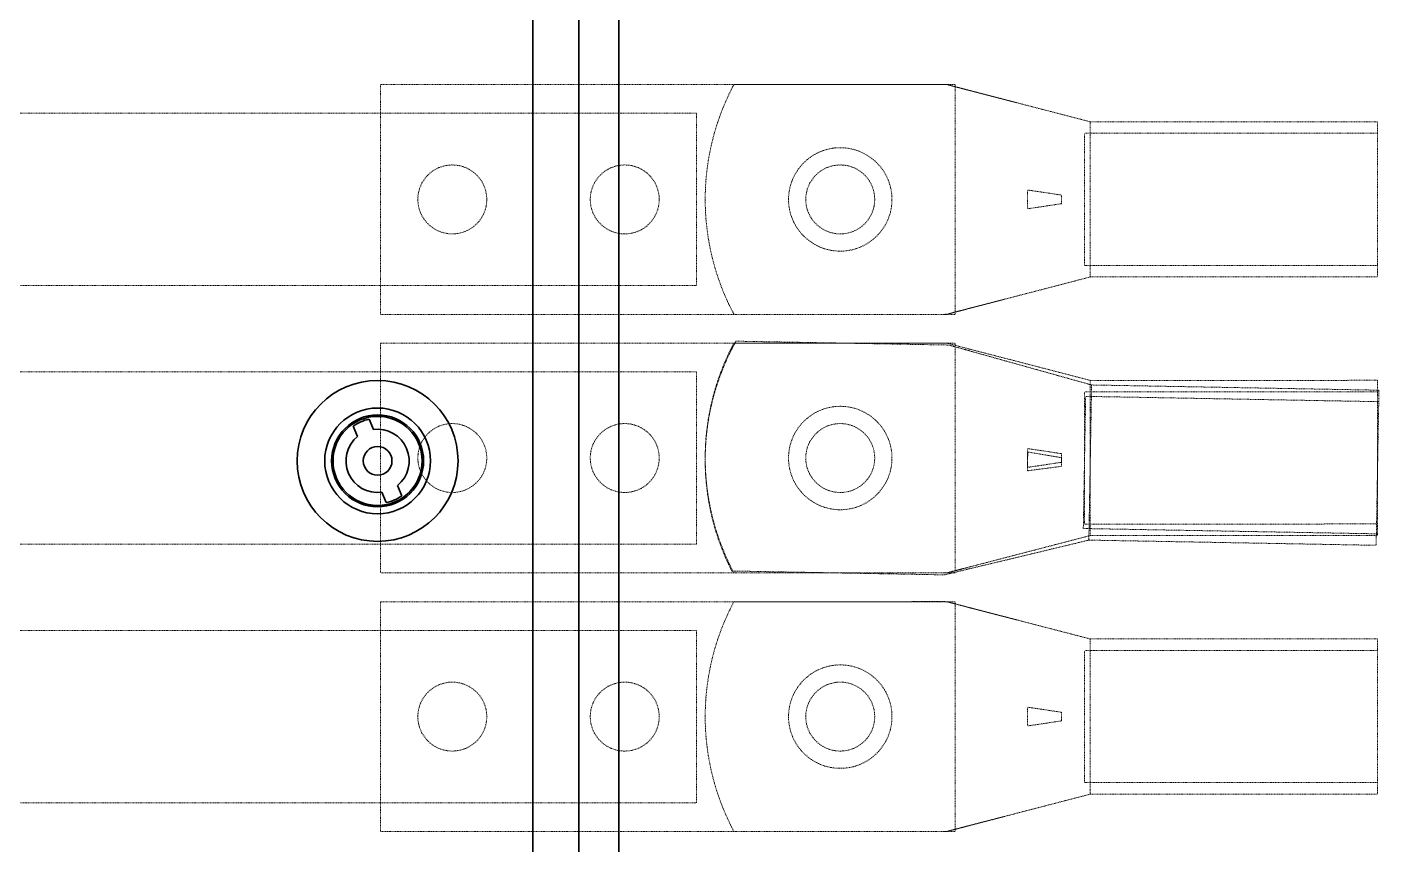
# Model space of a CAD drawing. Header units: millimetres. Extents: x -116965 to 323937, y 291661 to 566926.
# Drawn here: x -12952.1 to -12716.8, y 314593.7 to 314736 of the extents above; entities that cross this region are included whole.
import ezdxf

# ---------------------------------------------------------------- set-up
doc = ezdxf.new("R2010")
doc.units = ezdxf.units.MM
doc.linetypes.add('DASHED', pattern=[0.75, 0.5, -0.25])
doc.layers.get('0').update_dxf_attribs({"lineweight": 18})
for name, color, linetype, lineweight in [('Hidden Edges(Schneider)', 7, 'DASHED', 18), ('Sketch Geometry(Schneider)', 7, 'Continuous', 35), ('Visible Edges(Schneider)', 7, 'Continuous', 35)]:
    doc.layers.add(name, color=color, linetype=linetype, lineweight=lineweight)

msp = doc.modelspace()

# ---------------------------------------------------------------- linework, layer by layer
for p, q in [((-12856.059013, 314910.909521), (-12856.059013, 314410.945913)), ((-12864.05197, 314514.036912), (-12864.05197, 314807.028826))]:
    msp.add_line(p, q)
at = {"layer": 'Hidden Edges(Schneider)', "ltscale": 0.131234}
for p, q in [((-12890.573145, 314685.988073), (-12890.573145, 314725.988073)), ((-12790.573145, 314725.988073), (-12790.573145, 314685.988073)), ((-12835.573145, 314690.988073), (-12835.573145, 314720.988073)), ((-12767.076079, 314719.497522), (-12717.07608, 314719.508382)), ((-12767.070214, 314692.497522), (-12717.070215, 314692.508383)), ((-12890.573145, 314640.988073), (-12890.573145, 314680.988073)), ((-12790.573145, 314680.988073), (-12790.573145, 314640.988073)), ((-12835.573145, 314645.988073), (-12835.573145, 314675.988073)), ((-12767.076079, 314674.497522), (-12717.07608, 314674.508382)), ((-12766.836023, 314673.698863), (-12716.844207, 314672.794264)), ((-12767.324507, 314646.703282), (-12717.33269, 314645.798683)), ((-12767.070214, 314647.497522), (-12717.070215, 314647.508383)), ((-12890.573145, 314595.988073), (-12890.573145, 314635.988073)), ((-12790.573145, 314635.988073), (-12790.573145, 314595.988073)), ((-12835.573145, 314600.988073), (-12835.573145, 314630.988073)), ((-12767.076079, 314629.497522), (-12717.07608, 314629.508382)), ((-12767.070214, 314602.497522), (-12717.070215, 314602.508383))]:
    msp.add_line(p, q, dxfattribs=at)
at = {"layer": 'Hidden Edges(Schneider)', "ltscale": 0.145815}
for p, q in [((-12890.573145, 314725.988073), (-12790.573145, 314725.988073)), ((-12790.573145, 314685.988073), (-12890.573145, 314685.988073)), ((-12890.573145, 314680.988073), (-12790.573145, 314680.988073)), ((-12790.573145, 314640.988073), (-12890.573145, 314640.988073)), ((-12890.573145, 314635.988073), (-12790.573145, 314635.988073)), ((-12790.573145, 314595.988073), (-12890.573145, 314595.988073))]:
    msp.add_line(p, q, dxfattribs=at)
at = {"layer": 'Hidden Edges(Schneider)', "ltscale": 0.160456}
for p, q in [((-12792.397179, 314725.992022), (-12829.077489, 314725.984054)), ((-12792.03397, 314680.655882), (-12828.708278, 314681.319501)), ((-12792.397179, 314635.992022), (-12829.077489, 314635.984054))]:
    msp.add_line(p, q, dxfattribs=at)
at = {"layer": 'Hidden Edges(Schneider)', "ltscale": 0.00375}
for p, q in [((-12791.046942, 314725.724342), (-12791.768097, 314725.91172)), ((-12791.03837, 314686.260289), (-12791.759443, 314686.072598)), ((-12790.68886, 314680.363525), (-12791.406464, 314680.564076)), ((-12791.03837, 314641.260289), (-12791.759443, 314641.072598)), ((-12791.046942, 314635.724342), (-12791.768097, 314635.91172)), ((-12791.03837, 314596.260289), (-12791.759443, 314596.072598))]:
    msp.add_line(p, q, dxfattribs=at)
at = {"layer": 'Hidden Edges(Schneider)', "ltscale": 0.003767}
for p, q in [((-12791.767205, 314725.911361), (-12791.042938, 314725.72235)), ((-12791.758552, 314686.072957), (-12791.034367, 314686.262283)), ((-12791.767205, 314680.911361), (-12791.042938, 314680.72235)), ((-12792.126334, 314640.731816), (-12791.398805, 314640.907851)), ((-12791.767205, 314635.911361), (-12791.042938, 314635.72235)), ((-12791.758552, 314596.072957), (-12791.034367, 314596.262283))]:
    msp.add_line(p, q, dxfattribs=at)
at = {"layer": 'Hidden Edges(Schneider)', "ltscale": 0.002032}
for p, q in [((-12787.84451, 314724.890202), (-12788.200012, 314724.982611)), ((-12787.8363, 314687.09582), (-12788.191762, 314687.003256)), ((-12787.502238, 314679.470892), (-12787.855988, 314679.569794)), ((-12787.8363, 314642.09582), (-12788.191762, 314642.003256)), ((-12787.84451, 314634.890202), (-12788.200012, 314634.982611)), ((-12787.8363, 314597.09582), (-12788.191762, 314597.003256))]:
    msp.add_line(p, q, dxfattribs=at)
at = {"layer": 'Hidden Edges(Schneider)', "ltscale": 0.035753}
for p, q in [((-12781.997615, 314723.373661), (-12787.84451, 314724.890202)), ((-12781.990064, 314688.614901), (-12787.8363, 314687.09582)), ((-12781.684089, 314677.847553), (-12787.502238, 314679.470892)), ((-12781.990064, 314643.614901), (-12787.8363, 314642.09582)), ((-12781.997615, 314633.373661), (-12787.84451, 314634.890202)), ((-12781.990064, 314598.614901), (-12787.8363, 314597.09582))]:
    msp.add_line(p, q, dxfattribs=at)
at = {"layer": 'Hidden Edges(Schneider)', "ltscale": 0.10995}
for p, q in [((-12781.997614, 314723.373661), (-12767.076079, 314719.497522)), ((-12781.684089, 314677.847553), (-12766.836023, 314673.698863)), ((-12767.070214, 314647.497522), (-12781.990064, 314643.614901)), ((-12781.997614, 314633.373661), (-12767.076079, 314629.497522))]:
    msp.add_line(p, q, dxfattribs=at)
at = {"layer": 'Hidden Edges(Schneider)', "ltscale": 0.13804}
for p, q in [((-12835.573145, 314720.988073), (-12961.796666, 314720.988073)), ((-12961.796666, 314690.988073), (-12835.573145, 314690.988073)), ((-12835.573145, 314630.988073), (-12961.796666, 314630.988073)), ((-12961.796666, 314600.988073), (-12835.573145, 314600.988073))]:
    msp.add_line(p, q, dxfattribs=at)
at = {"layer": 'Hidden Edges(Schneider)', "ltscale": 0.008574}
for p, q in [((-12767.076056, 314719.393273), (-12767.076079, 314719.497522)), ((-12767.070214, 314692.497522), (-12767.070236, 314692.601771)), ((-12766.837909, 314673.594631), (-12766.836023, 314673.698863)), ((-12767.324507, 314646.703282), (-12767.322621, 314646.807514)), ((-12767.070214, 314647.497522), (-12767.070236, 314647.601771)), ((-12767.076056, 314629.393273), (-12767.076079, 314629.497522)), ((-12767.070214, 314602.497522), (-12767.070236, 314602.601771))]:
    msp.add_line(p, q, dxfattribs=at)
at = {"layer": 'Hidden Edges(Schneider)', "ltscale": 0.014648}
for p, q in [((-12767.075915, 314718.743528), (-12767.076056, 314719.393273)), ((-12767.070236, 314692.601771), (-12767.070378, 314693.251516)), ((-12766.849665, 314672.944992), (-12766.837909, 314673.594631)), ((-12767.322621, 314646.807514), (-12767.310865, 314647.457152)), ((-12767.075915, 314628.743528), (-12767.076056, 314629.393273)), ((-12767.070236, 314602.601771), (-12767.070378, 314603.251516))]:
    msp.add_line(p, q, dxfattribs=at)
at = {"layer": 'Hidden Edges(Schneider)', "ltscale": 0.139145}
for p, q in [((-12717.07608, 314719.508382), (-12717.070215, 314692.508383)), ((-12716.844207, 314672.794264), (-12717.33269, 314645.798683)), ((-12717.07608, 314674.508382), (-12717.070215, 314647.508383)), ((-12717.07608, 314629.508382), (-12717.070215, 314602.508383))]:
    msp.add_line(p, q, dxfattribs=at)
at = {"layer": 'Hidden Edges(Schneider)', "ltscale": 0.133858}
for p, q in [((-12717.075645, 314717.508382), (-12768.075644, 314717.497305)), ((-12717.070649, 314694.508383), (-12768.070648, 314694.497305)), ((-12717.075645, 314672.508382), (-12768.075644, 314672.497305)), ((-12716.880391, 314670.794591), (-12767.872044, 314671.717282)), ((-12717.070649, 314649.508383), (-12768.070648, 314649.497305)), ((-12717.296506, 314647.798356), (-12768.288159, 314648.721047)), ((-12717.075645, 314627.508382), (-12768.075644, 314627.497305)), ((-12717.070649, 314604.508383), (-12768.070648, 314604.497305))]:
    msp.add_line(p, q, dxfattribs=at)
at = {"layer": 'Hidden Edges(Schneider)', "ltscale": 0.158042}
for p, q in [((-12768.070648, 314694.497305), (-12768.075644, 314717.497305)), ((-12768.070648, 314649.497305), (-12768.075644, 314672.497305)), ((-12768.288159, 314648.721047), (-12767.872044, 314671.717282)), ((-12768.070648, 314604.497305), (-12768.075644, 314627.497305))]:
    msp.add_line(p, q, dxfattribs=at)
at = {"layer": 'Hidden Edges(Schneider)', "ltscale": 0.145866}
for p, q in [((-12767.070378, 314693.251516), (-12767.075915, 314718.743528)), ((-12767.310865, 314647.457152), (-12766.849665, 314672.944992)), ((-12767.070378, 314603.251516), (-12767.075915, 314628.743528))]:
    msp.add_line(p, q, dxfattribs=at)
at = {"layer": 'Hidden Edges(Schneider)', "ltscale": 0.045396}
for p, q in [((-12777.962463, 314707.628502), (-12772.073309, 314706.746436)), ((-12772.072983, 314705.246435), (-12777.961753, 314704.361813)), ((-12777.937894, 314662.031153), (-12772.065878, 314661.04141)), ((-12772.093016, 314659.541655), (-12777.996995, 314658.764999)), ((-12777.962463, 314617.628502), (-12772.073309, 314616.746436)), ((-12772.072983, 314615.246435), (-12777.961753, 314614.361813))]:
    msp.add_line(p, q, dxfattribs=at)
at = {"layer": 'Hidden Edges(Schneider)', "ltscale": 0.007652}
for p, q in [((-12772.073309, 314706.746436), (-12772.072983, 314705.246435)), ((-12772.065878, 314661.04141), (-12772.093016, 314659.541655)), ((-12772.073309, 314616.746436), (-12772.072983, 314615.246435))]:
    msp.add_line(p, q, dxfattribs=at)
at = {"layer": 'Hidden Edges(Schneider)', "ltscale": 0.073177}
for p, q in [((-12767.070214, 314692.497522), (-12779.811665, 314689.18179)), ((-12779.818969, 314677.807718), (-12767.076079, 314674.497522)), ((-12767.324507, 314646.703282), (-12780.12453, 314643.621391)), ((-12767.070214, 314602.497522), (-12779.811665, 314599.18179))]:
    msp.add_line(p, q, dxfattribs=at)
at = {"layer": 'Hidden Edges(Schneider)', "ltscale": 0.012541}
for p, q in [((-12779.811665, 314689.18179), (-12781.990064, 314688.614901)), ((-12779.811665, 314599.18179), (-12781.990064, 314598.614901))]:
    msp.add_line(p, q, dxfattribs=at)
at = {"layer": 'Hidden Edges(Schneider)', "ltscale": 0.004244}
for p, q in [((-12789.994889, 314686.532685), (-12789.235334, 314686.730807)), ((-12789.994889, 314641.532685), (-12789.235334, 314641.730807)), ((-12789.994889, 314596.532685), (-12789.235334, 314596.730807))]:
    msp.add_line(p, q, dxfattribs=at)
at = {"layer": 'Hidden Edges(Schneider)', "ltscale": 0.160454}
for p, q in [((-12829.068801, 314685.984055), (-12792.388982, 314685.992023)), ((-12829.431957, 314641.326048), (-12792.758141, 314640.662438)), ((-12829.068801, 314595.984055), (-12792.388982, 314595.992023))]:
    msp.add_line(p, q, dxfattribs=at)
at = {"layer": 'Hidden Edges(Schneider)'}
for p, q in [((-12792.388983, 314685.992023), (-12792.388578, 314685.992023)), ((-12792.388983, 314595.992023), (-12792.388578, 314595.992023))]:
    msp.add_line(p, q, dxfattribs=at)
at = {"layer": 'Hidden Edges(Schneider)', "ltscale": 0.001966}
for p, q in [((-12791.759443, 314686.072598), (-12791.759197, 314686.072685)), ((-12791.759443, 314641.072598), (-12791.759197, 314641.072685)), ((-12791.759443, 314596.072598), (-12791.759197, 314596.072685))]:
    msp.add_line(p, q, dxfattribs=at)
at = {"layer": 'Hidden Edges(Schneider)', "ltscale": 0.16045}
msp.add_line((-12792.398587, 314680.992021), (-12829.077489, 314680.984054), dxfattribs=at)
at = {"layer": 'Hidden Edges(Schneider)', "ltscale": 0.001967}
msp.add_line((-12792.397671, 314680.992022), (-12792.398587, 314680.992021), dxfattribs=at)
at = {"layer": 'Hidden Edges(Schneider)', "ltscale": 0.139339}
for p, q in [((-12835.573145, 314675.988073), (-13016.073145, 314675.988073)), ((-13016.073145, 314645.988073), (-12835.573145, 314645.988073))]:
    msp.add_line(p, q, dxfattribs=at)
at = {"layer": 'Hidden Edges(Schneider)', "ltscale": 0.014714}
msp.add_line((-12767.076013, 314674.194174), (-12767.076079, 314674.497522), dxfattribs=at)
at = {"layer": 'Hidden Edges(Schneider)', "ltscale": 0.120331}
msp.add_line((-12767.073146, 314660.997522), (-12767.076013, 314674.194174), dxfattribs=at)
at = {"layer": 'Hidden Edges(Schneider)', "ltscale": 0.030667}
for p, q in [((-12777.962463, 314662.628501), (-12772.073309, 314661.746436)), ((-12772.072983, 314660.246436), (-12777.961754, 314659.361812))]:
    msp.add_line(p, q, dxfattribs=at)
at = {"layer": 'Hidden Edges(Schneider)', "ltscale": 0.00765}
msp.add_line((-12772.073309, 314661.746436), (-12772.072983, 314660.246436), dxfattribs=at)
at = {"layer": 'Hidden Edges(Schneider)', "ltscale": 0.005532}
msp.add_line((-12767.07291, 314659.908624), (-12767.073146, 314660.997522), dxfattribs=at)
at = {"layer": 'Hidden Edges(Schneider)', "ltscale": 0.120977}
msp.add_line((-12767.070236, 314647.601771), (-12767.07291, 314659.908624), dxfattribs=at)
at = {"layer": 'Hidden Edges(Schneider)', "ltscale": 0.160371}
msp.add_line((-12829.068801, 314640.984055), (-12792.407943, 314640.992018), dxfattribs=at)
at = {"layer": 'Hidden Edges(Schneider)', "ltscale": 5.5955e-08}
msp.add_line((-12792.407943, 314640.992018), (-12792.388578, 314640.992023), dxfattribs=at)
at = {"layer": 'Hidden Edges(Schneider)', "ltscale": 0.019636, "flags": 128}
for points in [[(-12829.077487, 314725.984054), (-12829.080366, 314725.978672), (-12829.088955, 314725.962573), (-12829.103188, 314725.935829), (-12829.122983, 314725.898511), (-12829.148283, 314725.850689), (-12829.178998, 314725.792447), (-12829.214784, 314725.724311), (-12829.254988, 314725.647412), (-12829.298934, 314725.562921), (-12829.345969, 314725.47201), (-12829.395415, 314725.375849), (-12829.447158, 314725.274539), (-12829.502319, 314725.165785), (-12829.560563, 314725.050095), (-12829.621477, 314724.928197), (-12829.684616, 314724.800817), (-12829.749561, 314724.668682), (-12829.815874, 314724.532519), (-12829.883092, 314724.39316), (-12829.950729, 314724.251607), (-12830.018304, 314724.108876), (-12830.085331, 314723.965987), (-12830.151337, 314723.823958), (-12830.215832, 314723.683807)], [(-12830.208143, 314688.283808), (-12830.143587, 314688.143684), (-12830.077519, 314688.001685), (-12830.01043, 314687.858825), (-12829.942793, 314687.716124), (-12829.875094, 314687.574599), (-12829.807816, 314687.43527), (-12829.741444, 314687.299136), (-12829.676441, 314687.167028), (-12829.613247, 314687.039676), (-12829.552281, 314686.917805), (-12829.493986, 314686.802139), (-12829.438778, 314686.693408), (-12829.386991, 314686.592123), (-12829.337503, 314686.495984), (-12829.290429, 314686.405093), (-12829.246446, 314686.320621), (-12829.206208, 314686.24374), (-12829.170392, 314686.175619), (-12829.139652, 314686.11739), (-12829.114331, 314686.06958), (-12829.09452, 314686.03227), (-12829.080276, 314686.005532), (-12829.07168, 314685.989436), (-12829.068799, 314685.984055)], [(-12829.077487, 314680.984054), (-12829.080366, 314680.978673), (-12829.088955, 314680.962573), (-12829.103188, 314680.935829), (-12829.122983, 314680.898509), (-12829.148283, 314680.850689), (-12829.178998, 314680.792446), (-12829.214784, 314680.72431), (-12829.254988, 314680.647412), (-12829.298934, 314680.562921), (-12829.345969, 314680.472009), (-12829.395415, 314680.375849), (-12829.447158, 314680.27454), (-12829.502319, 314680.165786), (-12829.560563, 314680.050095), (-12829.621477, 314679.928197), (-12829.684616, 314679.800818), (-12829.749561, 314679.668682), (-12829.815874, 314679.532518), (-12829.883092, 314679.39316), (-12829.950729, 314679.251606), (-12830.018304, 314679.108876), (-12830.085331, 314678.965987), (-12830.151337, 314678.823959), (-12830.215832, 314678.683807)], [(-12828.708276, 314681.319501), (-12828.711253, 314681.314173), (-12828.720135, 314681.298234), (-12828.734855, 314681.271755), (-12828.75533, 314681.234805), (-12828.781501, 314681.187455), (-12828.813277, 314681.129784), (-12828.850305, 314681.062315), (-12828.891911, 314680.986165), (-12828.937396, 314680.902493), (-12828.986088, 314680.812458), (-12829.037286, 314680.717219), (-12829.090876, 314680.616874), (-12829.148018, 314680.509147), (-12829.208371, 314680.394543), (-12829.271506, 314680.273781), (-12829.336967, 314680.147578), (-12829.40432, 314680.016654), (-12829.473115, 314679.881729), (-12829.542873, 314679.743624), (-12829.613091, 314679.603332), (-12829.683268, 314679.461863), (-12829.752899, 314679.320225), (-12829.821495, 314679.179429), (-12829.888546, 314679.040482)], [(-12830.529001, 314643.646276), (-12830.467022, 314643.504994), (-12830.403565, 314643.361808), (-12830.339103, 314643.217744), (-12830.27409, 314643.073829), (-12830.208994, 314642.931088), (-12830.144277, 314642.790551), (-12830.080409, 314642.653224), (-12830.017836, 314642.519948), (-12829.956984, 314642.39146), (-12829.89826, 314642.268493), (-12829.842093, 314642.15178), (-12829.788885, 314642.042057), (-12829.73896, 314641.93984), (-12829.691241, 314641.842811), (-12829.645839, 314641.751073), (-12829.60341, 314641.66581), (-12829.564587, 314641.588205), (-12829.530024, 314641.51944), (-12829.500355, 314641.460658), (-12829.475914, 314641.412393), (-12829.456789, 314641.374726), (-12829.443037, 314641.347731), (-12829.434737, 314641.331481), (-12829.431955, 314641.326048)], [(-12830.208143, 314643.283808), (-12830.143587, 314643.143685), (-12830.077519, 314643.001684), (-12830.01043, 314642.858824), (-12829.942793, 314642.716124), (-12829.875094, 314642.574599), (-12829.807816, 314642.435269), (-12829.741444, 314642.299136), (-12829.676441, 314642.167029), (-12829.613247, 314642.039676), (-12829.552281, 314641.917805), (-12829.493986, 314641.80214), (-12829.438778, 314641.69341), (-12829.386991, 314641.592122), (-12829.337503, 314641.495983), (-12829.290429, 314641.405092), (-12829.246446, 314641.32062), (-12829.206208, 314641.243739), (-12829.170392, 314641.175619), (-12829.139652, 314641.11739), (-12829.114331, 314641.069579), (-12829.09452, 314641.032269), (-12829.080276, 314641.005531), (-12829.07168, 314640.989436), (-12829.068799, 314640.984055)], [(-12829.077487, 314635.984054), (-12829.080366, 314635.978672), (-12829.088955, 314635.962573), (-12829.103188, 314635.935829), (-12829.122983, 314635.898511), (-12829.148283, 314635.850689), (-12829.178998, 314635.792447), (-12829.214784, 314635.724311), (-12829.254988, 314635.647412), (-12829.298934, 314635.562921), (-12829.345969, 314635.47201), (-12829.395415, 314635.375849), (-12829.447158, 314635.274539), (-12829.502319, 314635.165785), (-12829.560563, 314635.050095), (-12829.621477, 314634.928197), (-12829.684616, 314634.800817), (-12829.749561, 314634.668682), (-12829.815874, 314634.532519), (-12829.883092, 314634.39316), (-12829.950729, 314634.251607), (-12830.018304, 314634.108876), (-12830.085331, 314633.965987), (-12830.151337, 314633.823958), (-12830.215832, 314633.683807)], [(-12830.208143, 314598.283808), (-12830.143587, 314598.143684), (-12830.077519, 314598.001685), (-12830.01043, 314597.858825), (-12829.942793, 314597.716124), (-12829.875094, 314597.574599), (-12829.807816, 314597.43527), (-12829.741444, 314597.299136), (-12829.676441, 314597.167028), (-12829.613247, 314597.039676), (-12829.552281, 314596.917805), (-12829.493986, 314596.802139), (-12829.438778, 314596.693408), (-12829.386991, 314596.592123), (-12829.337503, 314596.495984), (-12829.290429, 314596.405093), (-12829.246446, 314596.320621), (-12829.206208, 314596.24374), (-12829.170392, 314596.175619), (-12829.139652, 314596.11739), (-12829.114331, 314596.06958), (-12829.09452, 314596.03227), (-12829.080276, 314596.005532), (-12829.07168, 314595.989436), (-12829.068799, 314595.984055)]]:
    msp.add_lwpolyline(points, dxfattribs=at)
at = {"layer": 'Hidden Edges(Schneider)', "ltscale": 0.01052, "flags": 128}
for points in [[(-12789.083637, 314725.212872), (-12789.564902, 314725.338395), (-12790.054597, 314725.466058), (-12790.549948, 314725.595064), (-12791.046942, 314725.724342)], [(-12789.075288, 314686.772612), (-12789.556498, 314686.646879), (-12790.046137, 314686.519004), (-12790.541432, 314686.389783), (-12791.03837, 314686.260289)], [(-12788.73525, 314679.816194), (-12789.214136, 314679.950509), (-12789.701411, 314680.087115), (-12790.194317, 314680.225169), (-12790.68886, 314680.363526)], [(-12789.075288, 314641.772612), (-12789.556498, 314641.646879), (-12790.046137, 314641.519004), (-12790.541432, 314641.389783), (-12791.03837, 314641.260289)], [(-12789.083637, 314635.212872), (-12789.564902, 314635.338395), (-12790.054597, 314635.466058), (-12790.549948, 314635.595064), (-12791.046942, 314635.724342)], [(-12789.075288, 314596.772612), (-12789.556498, 314596.646879), (-12790.046137, 314596.519004), (-12790.541432, 314596.389783), (-12791.03837, 314596.260289)]]:
    msp.add_lwpolyline(points, dxfattribs=at)
at = {"layer": 'Hidden Edges(Schneider)', "ltscale": 0.017719, "flags": 128}
for points in [[(-12787.839154, 314724.880472), (-12788.207551, 314724.976565), (-12788.589997, 314725.076856), (-12788.983584, 314725.180443), (-12789.385149, 314725.286323), (-12789.793263, 314725.393954), (-12790.207164, 314725.502986), (-12790.624536, 314725.612689), (-12791.042938, 314725.72235)], [(-12787.830948, 314687.105552), (-12788.199304, 314687.009299), (-12788.581707, 314686.908842), (-12788.975248, 314686.805085), (-12789.376767, 314686.69903), (-12789.784835, 314686.591222), (-12790.198688, 314686.48201), (-12790.616012, 314686.372125), (-12791.034367, 314686.262283)], [(-12787.839154, 314679.880472), (-12788.207551, 314679.976565), (-12788.589997, 314680.076856), (-12788.983584, 314680.180443), (-12789.385149, 314680.286323), (-12789.793263, 314680.393954), (-12790.207164, 314680.502986), (-12790.624536, 314680.612689), (-12791.042938, 314680.72235)], [(-12788.180483, 314641.692327), (-12788.550539, 314641.602834), (-12788.934718, 314641.509396), (-12789.330093, 314641.412861), (-12789.733487, 314641.314176), (-12790.143459, 314641.213857), (-12790.559242, 314641.112241), (-12790.978509, 314641.010015), (-12791.398805, 314640.907851)], [(-12787.839154, 314634.880472), (-12788.207551, 314634.976565), (-12788.589997, 314635.076856), (-12788.983584, 314635.180443), (-12789.385149, 314635.286323), (-12789.793263, 314635.393954), (-12790.207164, 314635.502986), (-12790.624536, 314635.612689), (-12791.042938, 314635.72235)], [(-12787.830948, 314597.105552), (-12788.199304, 314597.009299), (-12788.581707, 314596.908842), (-12788.975248, 314596.805085), (-12789.376767, 314596.69903), (-12789.784835, 314596.591222), (-12790.198688, 314596.48201), (-12790.616012, 314596.372125), (-12791.034367, 314596.262283)]]:
    msp.add_lwpolyline(points, dxfattribs=at)
at = {"layer": 'Hidden Edges(Schneider)', "ltscale": 0.007246, "flags": 128}
for points in [[(-12789.243703, 314725.254608), (-12789.189168, 314725.240391), (-12789.13471, 314725.226192), (-12789.080328, 314725.21201), (-12789.026026, 314725.197847), (-12788.971803, 314725.183704), (-12788.917664, 314725.169582), (-12788.863608, 314725.155483), (-12788.80964, 314725.141407), (-12788.75576, 314725.127357), (-12788.701971, 314725.113332), (-12788.648274, 314725.099335), (-12788.594672, 314725.085366), (-12788.541165, 314725.071425), (-12788.487755, 314725.057513), (-12788.434443, 314725.04363), (-12788.381231, 314725.029776), (-12788.328121, 314725.015951), (-12788.275115, 314725.002155), (-12788.222215, 314724.988389), (-12788.169422, 314724.974652), (-12788.116738, 314724.960945), (-12788.064168, 314724.947267), (-12788.011711, 314724.933618), (-12787.959372, 314724.919998)], [(-12789.235335, 314686.730807), (-12789.180806, 314686.745047), (-12789.126354, 314686.75927), (-12789.071979, 314686.773476), (-12789.017682, 314686.787662), (-12788.963466, 314686.801829), (-12788.909333, 314686.815974), (-12788.855284, 314686.830097), (-12788.801321, 314686.844196), (-12788.747447, 314686.85827), (-12788.693664, 314686.872317), (-12788.639974, 314686.886338), (-12788.586378, 314686.90033), (-12788.532877, 314686.914294), (-12788.479473, 314686.928229), (-12788.426167, 314686.942136), (-12788.372961, 314686.956013), (-12788.319857, 314686.969861), (-12788.266857, 314686.98368), (-12788.213962, 314686.997469), (-12788.161175, 314687.011229), (-12788.108498, 314687.024959), (-12788.055934, 314687.038659), (-12788.003483, 314687.052331), (-12787.951149, 314687.065975)], [(-12788.894524, 314679.860854), (-12788.840258, 314679.845642), (-12788.78607, 314679.830447), (-12788.731957, 314679.815272), (-12788.677923, 314679.800117), (-12788.623969, 314679.784984), (-12788.570096, 314679.769873), (-12788.516308, 314679.754787), (-12788.462607, 314679.739725), (-12788.408993, 314679.724691), (-12788.35547, 314679.709684), (-12788.302039, 314679.694706), (-12788.248701, 314679.679757), (-12788.195458, 314679.66484), (-12788.142312, 314679.649952), (-12788.089263, 314679.635095), (-12788.036313, 314679.620269), (-12787.983465, 314679.605474), (-12787.930721, 314679.59071), (-12787.878081, 314679.575977), (-12787.825549, 314679.561276), (-12787.773126, 314679.546607), (-12787.720814, 314679.531969), (-12787.668616, 314679.517362), (-12787.616535, 314679.502785)], [(-12789.235335, 314641.730807), (-12789.180806, 314641.745047), (-12789.126354, 314641.75927), (-12789.071979, 314641.773476), (-12789.017682, 314641.787662), (-12788.963466, 314641.801829), (-12788.909333, 314641.815974), (-12788.855284, 314641.830097), (-12788.801321, 314641.844196), (-12788.747447, 314641.85827), (-12788.693664, 314641.872317), (-12788.639974, 314641.886338), (-12788.586378, 314641.90033), (-12788.532877, 314641.914294), (-12788.479473, 314641.928229), (-12788.426167, 314641.942136), (-12788.372961, 314641.956013), (-12788.319857, 314641.969861), (-12788.266857, 314641.98368), (-12788.213962, 314641.997469), (-12788.161175, 314642.011229), (-12788.108498, 314642.024959), (-12788.055934, 314642.038659), (-12788.003483, 314642.052331), (-12787.951149, 314642.065975)], [(-12789.243703, 314635.254608), (-12789.189168, 314635.240391), (-12789.13471, 314635.226192), (-12789.080328, 314635.21201), (-12789.026026, 314635.197847), (-12788.971803, 314635.183704), (-12788.917664, 314635.169582), (-12788.863608, 314635.155483), (-12788.80964, 314635.141407), (-12788.75576, 314635.127357), (-12788.701971, 314635.113332), (-12788.648274, 314635.099335), (-12788.594672, 314635.085366), (-12788.541165, 314635.071425), (-12788.487755, 314635.057513), (-12788.434443, 314635.04363), (-12788.381231, 314635.029776), (-12788.328121, 314635.015951), (-12788.275115, 314635.002155), (-12788.222215, 314634.988389), (-12788.169422, 314634.974652), (-12788.116738, 314634.960945), (-12788.064168, 314634.947267), (-12788.011711, 314634.933618), (-12787.959372, 314634.919998)], [(-12789.235335, 314596.730807), (-12789.180806, 314596.745047), (-12789.126354, 314596.75927), (-12789.071979, 314596.773476), (-12789.017682, 314596.787662), (-12788.963466, 314596.801829), (-12788.909333, 314596.815974), (-12788.855284, 314596.830097), (-12788.801321, 314596.844196), (-12788.747447, 314596.85827), (-12788.693664, 314596.872317), (-12788.639974, 314596.886338), (-12788.586378, 314596.90033), (-12788.532877, 314596.914294), (-12788.479473, 314596.928229), (-12788.426167, 314596.942136), (-12788.372961, 314596.956013), (-12788.319857, 314596.969861), (-12788.266857, 314596.98368), (-12788.213962, 314596.997469), (-12788.161175, 314597.011229), (-12788.108498, 314597.024959), (-12788.055934, 314597.038659), (-12788.003483, 314597.052331), (-12787.951149, 314597.065975)]]:
    msp.add_lwpolyline(points, dxfattribs=at)
at = {"layer": 'Hidden Edges(Schneider)', "ltscale": 0.049125, "flags": 128}
for points in [[(-12779.818969, 314722.807717), (-12783.825144, 314723.842599), (-12787.839154, 314724.880472)], [(-12779.811665, 314689.181791), (-12783.81739, 314688.145169), (-12787.830948, 314687.105552)], [(-12779.818969, 314677.807717), (-12783.825144, 314678.842599), (-12787.839154, 314679.880472)], [(-12780.12453, 314643.621392), (-12784.148563, 314642.658285), (-12788.180483, 314641.692327)], [(-12779.818969, 314632.807717), (-12783.825144, 314633.842599), (-12787.839154, 314634.880472)], [(-12779.811665, 314599.181791), (-12783.81739, 314598.145169), (-12787.830948, 314597.105552)]]:
    msp.add_lwpolyline(points, dxfattribs=at)
at = {"layer": 'Hidden Edges(Schneider)', "ltscale": 0.01678, "flags": 128}
for points in [[(-12777.961753, 314704.361813), (-12777.965001, 314704.496645), (-12777.967968, 314704.631811), (-12777.970656, 314704.767283), (-12777.973063, 314704.903023), (-12777.975192, 314705.03901), (-12777.97704, 314705.175208), (-12777.978608, 314705.311586), (-12777.979898, 314705.448118), (-12777.980907, 314705.58477), (-12777.981635, 314705.721515), (-12777.982085, 314705.858319), (-12777.982254, 314705.995152), (-12777.982144, 314706.131987), (-12777.981754, 314706.268791), (-12777.981085, 314706.405535), (-12777.980135, 314706.542189), (-12777.978905, 314706.678721), (-12777.977396, 314706.8151), (-12777.975607, 314706.951298), (-12777.973538, 314707.087284), (-12777.971189, 314707.223028), (-12777.96856, 314707.3585), (-12777.965652, 314707.493667), (-12777.962463, 314707.628502)], [(-12777.996995, 314658.764999), (-12777.997773, 314658.899868), (-12777.998265, 314659.035066), (-12777.998472, 314659.170563), (-12777.998394, 314659.306325), (-12777.998033, 314659.442328), (-12777.997387, 314659.578537), (-12777.996458, 314659.714921), (-12777.995247, 314659.851454), (-12777.993754, 314659.988101), (-12777.991979, 314660.124837), (-12777.989924, 314660.261626), (-12777.987588, 314660.39844), (-12777.984972, 314660.535249), (-12777.982078, 314660.672024), (-12777.978905, 314660.808733), (-12777.975453, 314660.945346), (-12777.971724, 314661.081832), (-12777.967718, 314661.218161), (-12777.963435, 314661.354304), (-12777.958877, 314661.490229), (-12777.954043, 314661.625907), (-12777.948934, 314661.761308), (-12777.943551, 314661.896399), (-12777.937894, 314662.031153)], [(-12777.962463, 314662.6285), (-12777.965652, 314662.493667), (-12777.96856, 314662.3585), (-12777.971189, 314662.223027), (-12777.973538, 314662.087285), (-12777.975607, 314661.951298), (-12777.977396, 314661.815099), (-12777.978905, 314661.678721), (-12777.980135, 314661.542188), (-12777.981085, 314661.405535), (-12777.981754, 314661.26879), (-12777.982144, 314661.131986), (-12777.982254, 314660.995152), (-12777.982085, 314660.858318), (-12777.981635, 314660.721514), (-12777.980907, 314660.58477), (-12777.979898, 314660.448117), (-12777.978608, 314660.311586), (-12777.97704, 314660.175207), (-12777.975192, 314660.03901), (-12777.973063, 314659.903024), (-12777.970656, 314659.767281), (-12777.967968, 314659.631811), (-12777.965001, 314659.496645), (-12777.961753, 314659.361812)], [(-12777.961753, 314614.361813), (-12777.965001, 314614.496645), (-12777.967968, 314614.631811), (-12777.970656, 314614.767283), (-12777.973063, 314614.903023), (-12777.975192, 314615.03901), (-12777.97704, 314615.175208), (-12777.978608, 314615.311586), (-12777.979898, 314615.448118), (-12777.980907, 314615.58477), (-12777.981635, 314615.721515), (-12777.982085, 314615.858319), (-12777.982254, 314615.995152), (-12777.982144, 314616.131987), (-12777.981754, 314616.268791), (-12777.981085, 314616.405535), (-12777.980135, 314616.542189), (-12777.978905, 314616.678721), (-12777.977396, 314616.8151), (-12777.975607, 314616.951298), (-12777.973538, 314617.087284), (-12777.971189, 314617.223028), (-12777.96856, 314617.3585), (-12777.965652, 314617.493667), (-12777.962463, 314617.628502)]]:
    msp.add_lwpolyline(points, dxfattribs=at)
at = {"layer": 'Hidden Edges(Schneider)', "ltscale": 0.009524, "flags": 128}
for points in [[(-12791.759197, 314686.072685), (-12791.684178, 314686.092219), (-12791.609133, 314686.111762), (-12791.534086, 314686.131308), (-12791.459059, 314686.150853), (-12791.384076, 314686.170389), (-12791.309158, 314686.18991), (-12791.23433, 314686.209412), (-12791.159615, 314686.228886), (-12791.08505, 314686.248325), (-12791.010653, 314686.267722), (-12790.936436, 314686.287075), (-12790.862409, 314686.306381), (-12790.788582, 314686.325636), (-12790.714964, 314686.344839), (-12790.641567, 314686.363985), (-12790.5684, 314686.383073), (-12790.495482, 314686.402097), (-12790.422847, 314686.421047), (-12790.350529, 314686.439914), (-12790.278563, 314686.45869), (-12790.206981, 314686.477364), (-12790.135819, 314686.495927), (-12790.06511, 314686.514371), (-12789.994889, 314686.532685)], [(-12791.759197, 314641.072685), (-12791.684178, 314641.092219), (-12791.609133, 314641.111762), (-12791.534086, 314641.131308), (-12791.459059, 314641.150853), (-12791.384076, 314641.170389), (-12791.309158, 314641.18991), (-12791.23433, 314641.209412), (-12791.159615, 314641.228886), (-12791.08505, 314641.248325), (-12791.010653, 314641.267722), (-12790.936436, 314641.287075), (-12790.862409, 314641.306381), (-12790.788582, 314641.325636), (-12790.714964, 314641.344839), (-12790.641567, 314641.363985), (-12790.5684, 314641.383073), (-12790.495482, 314641.402097), (-12790.422847, 314641.421047), (-12790.350529, 314641.439914), (-12790.278563, 314641.45869), (-12790.206981, 314641.477364), (-12790.135819, 314641.495927), (-12790.06511, 314641.514371), (-12789.994889, 314641.532685)], [(-12791.759197, 314596.072685), (-12791.684178, 314596.092219), (-12791.609133, 314596.111762), (-12791.534086, 314596.131308), (-12791.459059, 314596.150853), (-12791.384076, 314596.170389), (-12791.309158, 314596.18991), (-12791.23433, 314596.209412), (-12791.159615, 314596.228886), (-12791.08505, 314596.248325), (-12791.010653, 314596.267722), (-12790.936436, 314596.287075), (-12790.862409, 314596.306381), (-12790.788582, 314596.325636), (-12790.714964, 314596.344839), (-12790.641567, 314596.363985), (-12790.5684, 314596.383073), (-12790.495482, 314596.402097), (-12790.422847, 314596.421047), (-12790.350529, 314596.439914), (-12790.278563, 314596.45869), (-12790.206981, 314596.477364), (-12790.135819, 314596.495927), (-12790.06511, 314596.514371), (-12789.994889, 314596.532685)]]:
    msp.add_lwpolyline(points, dxfattribs=at)
at = {"layer": 'Hidden Edges(Schneider)', "ltscale": 0.009629, "flags": 128}
for points in [[(-12789.235335, 314686.730807), (-12789.308826, 314686.711602), (-12789.382474, 314686.692358), (-12789.456286, 314686.673071), (-12789.5303, 314686.653732), (-12789.604535, 314686.634338), (-12789.67898, 314686.61489), (-12789.753618, 314686.595393), (-12789.828433, 314686.575853), (-12789.903414, 314686.556272), (-12789.978545, 314686.536655), (-12790.053813, 314686.517004), (-12790.129203, 314686.497325), (-12790.204703, 314686.477621), (-12790.280297, 314686.457896), (-12790.355972, 314686.438153), (-12790.431714, 314686.418396), (-12790.507508, 314686.39863), (-12790.58334, 314686.378857), (-12790.659197, 314686.359082), (-12790.735064, 314686.339308), (-12790.810929, 314686.319538), (-12790.886777, 314686.299776), (-12790.962595, 314686.280025), (-12791.03837, 314686.260289)], [(-12789.235335, 314641.730807), (-12789.308826, 314641.711602), (-12789.382474, 314641.692358), (-12789.456286, 314641.673071), (-12789.5303, 314641.653732), (-12789.604535, 314641.634338), (-12789.67898, 314641.61489), (-12789.753618, 314641.595393), (-12789.828433, 314641.575853), (-12789.903414, 314641.556272), (-12789.978545, 314641.536655), (-12790.053813, 314641.517004), (-12790.129203, 314641.497325), (-12790.204703, 314641.477621), (-12790.280297, 314641.457896), (-12790.355972, 314641.438153), (-12790.431714, 314641.418396), (-12790.507508, 314641.39863), (-12790.58334, 314641.378857), (-12790.659197, 314641.359082), (-12790.735064, 314641.339308), (-12790.810929, 314641.319538), (-12790.886777, 314641.299776), (-12790.962595, 314641.280025), (-12791.03837, 314641.260289)], [(-12789.235335, 314596.730807), (-12789.308826, 314596.711602), (-12789.382474, 314596.692358), (-12789.456286, 314596.673071), (-12789.5303, 314596.653732), (-12789.604535, 314596.634338), (-12789.67898, 314596.61489), (-12789.753618, 314596.595393), (-12789.828433, 314596.575853), (-12789.903414, 314596.556272), (-12789.978545, 314596.536655), (-12790.053813, 314596.517004), (-12790.129203, 314596.497325), (-12790.204703, 314596.477621), (-12790.280297, 314596.457896), (-12790.355972, 314596.438153), (-12790.431714, 314596.418396), (-12790.507508, 314596.39863), (-12790.58334, 314596.378857), (-12790.659197, 314596.359082), (-12790.735064, 314596.339308), (-12790.810929, 314596.319538), (-12790.886777, 314596.299776), (-12790.962595, 314596.280025), (-12791.03837, 314596.260289)]]:
    msp.add_lwpolyline(points, dxfattribs=at)
at = {"layer": 'Hidden Edges(Schneider)', "ltscale": 0.148422}
for centre in [(-12810.573145, 314705.988073), (-12810.573145, 314660.988073), (-12810.573145, 314615.988073)]:
    msp.add_circle(centre, 9, dxfattribs=at)
at = {"layer": 'Hidden Edges(Schneider)', "ltscale": 0.164913}
for centre in [(-12878.073145, 314705.988073), (-12848.073145, 314705.988073), (-12810.573145, 314705.988073), (-12878.073145, 314660.988073), (-12848.073145, 314660.988073), (-12810.573145, 314660.988073), (-12878.073145, 314615.988073), (-12848.073145, 314615.988073), (-12810.573145, 314615.988073)]:
    msp.add_circle(centre, 6, dxfattribs=at)
at = {"layer": 'Hidden Edges(Schneider)', "ltscale": 0.003193}
for centre, start, end in [((-12792.397128, 314723.492021), 75.40593809, 90.01244544), ((-12792.389525, 314688.492023), 270.01244534, 284.61895269), ((-12792.397128, 314678.492021), 75.40593809, 90.01244544), ((-12792.712911, 314643.162029), 268.96334966, 283.56985701), ((-12792.397128, 314633.492021), 75.40593809, 90.01244544), ((-12792.389525, 314598.492023), 270.01244534, 284.61895269)]:
    msp.add_arc(centre, 2.500001, start, end, dxfattribs=at)
at = {"layer": 'Hidden Edges(Schneider)', "ltscale": 0.003186}
for centre, start, end in [((-12792.396633, 314723.492022), 75.43822919, 90.01244539), ((-12792.38903, 314688.492023), 270.01244539, 284.58666159), ((-12792.079197, 314678.156291), 74.38913351, 88.96334971), ((-12792.38903, 314643.492023), 270.01244539, 284.58666159), ((-12792.396633, 314633.492022), 75.43822919, 90.01244539), ((-12792.38903, 314598.492023), 270.01244539, 284.58666159)]:
    msp.add_arc(centre, 2.5, start, end, dxfattribs=at)
at = {"layer": 'Hidden Edges(Schneider)', "ltscale": 0.002975}
for centre, radius, start, end in [((-13484.403564, 312058.471244), 2755.899581, 75.42838313, 75.440755495), ((-13485.553657, 317353.211949), 2755.899608, 284.584135289, 284.596507653), ((-13532.764409, 312026.252255), 2755.899628, 74.379287445, 74.391659811), ((-13485.553659, 317308.211955), 2755.899614, 284.584135289, 284.596507652), ((-13484.403564, 311968.471244), 2755.899581, 75.42838313, 75.440755495), ((-13485.553657, 317263.211949), 2755.899608, 284.584135289, 284.596507653)]:
    msp.add_arc(centre, radius, start, end, dxfattribs=at)
at = {"layer": 'Hidden Edges(Schneider)', "ltscale": 0.159723}
for centre, start, end in [((-12791.573146, 314705.9922), 155.40048477, 204.62440601), ((-12791.576255, 314660.644326), 154.35138909, 203.57531033), ((-12791.573146, 314660.9922), 155.40048477, 204.62440601), ((-12791.573146, 314615.9922), 155.40048477, 204.62440601)]:
    msp.add_arc(centre, 42.5, start, end, dxfattribs=at)
at = {"layer": 'Sketch Geometry(Schneider)'}
for p, q in [((-12856.059013, 314910.909521), (-12856.059013, 314410.945913)), ((-12864.05197, 314514.036912), (-12864.05197, 314807.028826))]:
    msp.add_line(p, q, dxfattribs=at)
at = {"layer": 'Visible Edges(Schneider)'}
for p, q in [((-12856.073145, 314910.988073), (-12856.073145, 314410.988073)), ((-12849.073145, 314410.988073), (-12849.073145, 314910.988073)), ((-12864.073145, 314804.888073), (-12864.073145, 314516.088073)), ((-12892.560576, 314667.737042), (-12891.787624, 314665.941469)), ((-12894.543155, 314664.755278), (-12895.316107, 314666.550851)), ((-12887.603135, 314656.220869), (-12886.830183, 314654.425295)), ((-12889.585714, 314653.239104), (-12890.358666, 314655.034678))]:
    msp.add_line(p, q, dxfattribs=at)
for radius in [14, 9.2, 8, 7.75, 2.5]:
    msp.add_circle((-12891.073145, 314660.488073), radius, dxfattribs=at)
for radius, start, end in [(7.4, 101.59568617, 124.98578697), (5.5, 309.1173567, 97.46411644), (5.5, 129.1173567, 277.46411644), (7.4, 281.59568617, 304.98578697)]:
    msp.add_arc((-12891.073145, 314660.488073), radius, start, end, dxfattribs=at)

doc.saveas('drawing.dxf')
